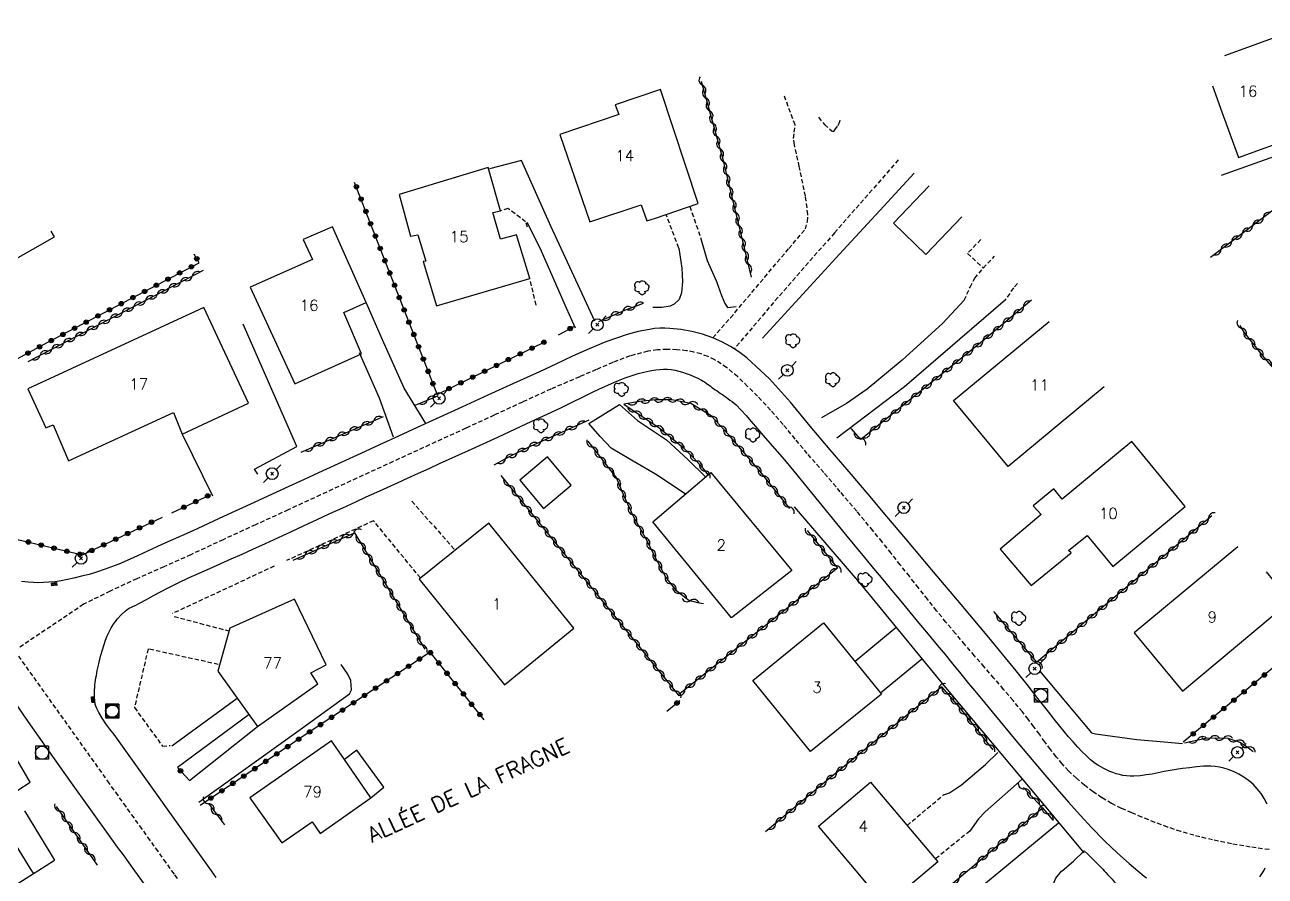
# Model space of a CAD drawing. Header units: millimetres. Extents: x 146997 to 148001, y 141998 to 143001.
# Drawn here: x 147236.2 to 147377.2, y 142170.4 to 142267.1 of the extents above; entities that cross this region are included whole.
import ezdxf
from ezdxf.enums import TextEntityAlignment as Align

# ---------------------------------------------------------------- set-up
doc = ezdxf.new("R2010")
doc.units = ezdxf.units.MM
doc.linetypes.add('DASHED', pattern=[0.75, 0.5, -0.25])
doc.layers.get('0').update_dxf_attribs({"linetype": 'CONTINUOUS'})
for name, color, linetype in [('W0001', 6, 'DASHED'), ('W0014', 7, 'CONTINUOUS'), ('W0017', 7, 'CONTINUOUS'), ('W0101', 7, 'CONTINUOUS'), ('W0104', 1, 'CONTINUOUS'), ('W0112', 1, 'DASHED'), ('W0300', 7, 'CONTINUOUS'), ('W0310', 3, 'CONTINUOUS'), ('W0323', 7, 'CONTINUOUS'), ('W0330', 7, 'CONTINUOUS'), ('W0401', 7, 'CONTINUOUS'), ('W0420', 7, 'CONTINUOUS'), ('W0473', 7, 'CONTINUOUS'), ('W0989', 7, 'CONTINUOUS'), ('W0991', 7, 'CONTINUOUS')]:
    doc.layers.add(name, color=color, linetype=linetype)
doc.styles.get("Standard").update_dxf_attribs({"font": 'romans.shx', "width": 0.85})

# ---------------------------------------------------------------- blocks, each defined once
blk = doc.blocks.new('T300')
for p, q in [((-0.8, 0.51), (-0.86, 0.34)), ((-0.86, 0.34), (-0.86, 0.17)), ((-0.86, 0.17), (-0.74, 0.06)), ((-0.69, 0.63), (-0.8, 0.51)), ((-0.8, -0.06), (-0.74, 0.06)), ((-0.74, 0.06), (-0.69, 0.11)), ((-0.57, 0.69), (-0.69, 0.63)), ((-0.46, 0.69), (-0.57, 0.69)), ((-0.29, 0.63), (-0.46, 0.69)), ((-0.29, 0.63), (-0.17, 0.74)), ((-0.23, 0.57), (-0.29, 0.63)), ((-0.17, 0.74), (-0.06, 0.8)), ((-0.06, 0.8), (0.06, 0.8)), ((0.06, 0.8), (0.23, 0.74)), ((0.23, 0.74), (0.34, 0.63)), ((0.34, 0.63), (0.4, 0.51)), ((0.46, 0.46), (0.34, 0.46)), ((0.4, 0.51), (0.4, 0.46)), ((0.57, 0.4), (0.46, 0.46)), ((0.57, 0.4), (0.69, 0.29)), ((0.69, 0.29), (0.74, 0.17)), ((0.74, 0.06), (0.69, -0.17)), ((0.74, 0.17), (0.74, 0.06)), ((-0.8, -0.17), (-0.8, -0.06)), ((-0.8, -0.23), (-0.8, -0.17)), ((-0.74, -0.34), (-0.8, -0.23)), ((-0.69, -0.4), (-0.74, -0.34)), ((-0.51, -0.46), (-0.69, -0.4)), ((-0.4, -0.46), (-0.51, -0.46)), ((-0.4, -0.46), (-0.34, -0.46)), ((-0.34, -0.46), (-0.34, -0.4)), ((-0.34, -0.51), (-0.34, -0.46)), ((-0.29, -0.63), (-0.34, -0.51)), ((-0.17, -0.74), (-0.29, -0.63)), ((-0.06, -0.8), (-0.17, -0.74)), ((0.06, -0.8), (-0.06, -0.8)), ((0.17, -0.74), (0.06, -0.8)), ((0.23, -0.69), (0.17, -0.74)), ((0.29, -0.46), (0.23, -0.46)), ((0.29, -0.63), (0.23, -0.69)), ((0.46, -0.4), (0.29, -0.46)), ((0.34, -0.51), (0.29, -0.63)), ((0.34, -0.51), (0.34, -0.46)), ((0.57, -0.34), (0.46, -0.4)), ((0.63, -0.29), (0.57, -0.34)), ((0.69, -0.17), (0.63, -0.29))]:
    blk.add_line(p, q)
blk = doc.blocks.new('T473')
for p, q in [((-0.166667, 0.166667), (0.166667, -0.166667)), ((-0.166667, -0.166667), (0.166667, 0.166667)), ((0.500001, 0.500001), (1.000002, 1.000002)), ((-1.000002, -1.000002), (-0.500001, -0.500001))]:
    blk.add_line(p, q)
blk.add_ellipse((0, 0), major_axis=(0.471405, 0.471405), ratio=1, start_param=5.4977871438, end_param=11.780972451)
blk = doc.blocks.new('T420')
for p, q in [((0.75, 0.75), (-0.75, 0.75)), ((-0.75, 0.75), (-0.75, -0.75)), ((0.75, 0.75), (0.75, -0.75)), ((0.75, -0.75), (-0.75, -0.75))]:
    blk.add_line(p, q)
blk.add_ellipse((0, 0), major_axis=(-0.53, 0.53), ratio=1, start_param=3.926991, end_param=10.210176)
blk = doc.blocks.new('T401')
for p, q in [((-0.3, 0.3), (0, 0.3)), ((-0.3, -0.25), (-0.3, 0.3)), ((-0.3, 0.15), (0, 0.15)), ((-0.3, 0), (0, 0)), ((0, 0.3), (0, -0.25)), ((-0.3, -0.15), (0, -0.15)), ((-0.3, -0.25), (-0.3, -0.3)), ((-0.3, -0.3), (0, -0.3)), ((0, -0.3), (0, -0.25))]:
    blk.add_line(p, q)
blk = doc.blocks.new('t323o')
at = {"color": 0, "linetype": 'Continuous'}
for radius in [0.25, 0.15]:
    blk.add_circle((0, 0), radius, dxfattribs=at)
blk = doc.blocks.new('t310o')
at = {"color": 0, "linetype": 'Continuous'}
for centre, start, end in [((-0.5, 0.38), 216.8699, 323.1304), ((0.5, -0.37), 36.8699, 143.1303)]:
    blk.add_arc(centre, 0.625, start, end, dxfattribs=at)

msp = doc.modelspace()

# ---------------------------------------------------------------- linework, layer by layer
at = {"layer": 'W0001'}
for points in [[(147377.67, 142173.4), (147375.51, 142173.69), (147373.37, 142174.06), (147371.24, 142174.5), (147369.12, 142175.03), (147367.62, 142175.46), (147366.13, 142175.96), (147364.67, 142176.5), (147363.21, 142177.09), (147362.05, 142177.57), (147360.89, 142178.09), (147359.76, 142178.65), (147358.66, 142179.29), (147357.65, 142179.97), (147356.68, 142180.71), (147355.76, 142181.51), (147354.88, 142182.35), (147354.15, 142183.13), (147353.47, 142183.95), (147352.81, 142184.79), (147352.18, 142185.64), (147351.55, 142186.5), (147350.93, 142187.36), (147350.29, 142188.21), (147349.63, 142189.04), (147348.56, 142190.33), (147347.48, 142191.61), (147346.39, 142192.89), (147345.29, 142194.15), (147344.19, 142195.42), (147343.09, 142196.69), (147342.01, 142197.97), (147340.93, 142199.25), (147339.88, 142200.54), (147338.84, 142201.84), (147337.81, 142203.14), (147336.78, 142204.45), (147335.75, 142205.76), (147334.72, 142207.07), (147333.68, 142208.36), (147332.63, 142209.65), (147330.79, 142211.86), (147328.93, 142214.05), (147327.06, 142216.23), (147325.18, 142218.4), (147323.8, 142220.05), (147322.42, 142221.71), (147321.01, 142223.34), (147319.52, 142224.91), (147318.4, 142226.03), (147317.25, 142227.14), (147316.01, 142228.17), (147314.66, 142229.05), (147313.9, 142229.42), (147313.1, 142229.71), (147312.29, 142229.92), (147311.46, 142230.08), (147310.36, 142230.2), (147309.26, 142230.23), (147308.15, 142230.18), (147307.05, 142230.02), (147305.04, 142229.5), (147303.09, 142228.76), (147301.2, 142227.93), (147299.31, 142227.12), (147296.04, 142225.72), (147292.81, 142224.25), (147289.59, 142222.76), (147286.36, 142221.27), (147282.23, 142219.39), (147278.11, 142217.49), (147273.98, 142215.6), (147269.86, 142213.7), (147266.17, 142212), (147262.48, 142210.31), (147258.79, 142208.61), (147255.11, 142206.91), (147252.05, 142205.53), (147248.99, 142204.17), (147245.94, 142202.77), (147242.93, 142201.27), (147235.09, 142196)], [(147235.09, 142196), (147245.64, 142181.19), (147246.55, 142179.91), (147247.46, 142178.64), (147248.37, 142177.37), (147249.29, 142176.09), (147250.2, 142174.82), (147251.11, 142173.55), (147252.02, 142172.27), (147252.93, 142171)], [(147252.93, 142171), (147253.26, 142170.54), (147253.59, 142170.09)]]:
    msp.add_lwpolyline(points, dxfattribs=at)
at = {"layer": 'W0014'}
for points in [[(147377.45, 142178.57), (147377.11, 142179.21), (147376.74, 142179.78), (147376.32, 142180.32), (147375.85, 142180.82), (147375.33, 142181.27), (147374.8, 142181.65), (147374.23, 142181.98), (147373.63, 142182.26), (147373.02, 142182.49), (147372.53, 142182.64), (147372.03, 142182.75), (147371.53, 142182.83), (147371.02, 142182.87), (147370.21, 142182.87), (147369.4, 142182.81), (147368.6, 142182.71), (147367.8, 142182.61), (147367.11, 142182.52), (147366.43, 142182.4), (147365.75, 142182.26), (147365.07, 142182.12), (147364.38, 142181.99), (147363.69, 142181.88), (147363, 142181.8), (147362.3, 142181.75), (147361.88, 142181.76), (147361.47, 142181.79), (147361.05, 142181.84), (147360.64, 142181.92), (147360.27, 142182.02), (147359.91, 142182.15), (147359.55, 142182.29), (147359.2, 142182.45), (147358.86, 142182.61), (147358.53, 142182.79), (147358.2, 142182.98), (147357.89, 142183.19), (147357.37, 142183.62), (147356.87, 142184.08), (147356.39, 142184.56), (147355.92, 142185.05), (147355.39, 142185.63), (147354.88, 142186.22), (147354.38, 142186.83), (147353.88, 142187.44), (147353.25, 142188.21), (147352.62, 142189), (147352.01, 142189.79), (147351.39, 142190.58), (147350.78, 142191.37), (147350.17, 142192.16), (147349.54, 142192.94), (147348.92, 142193.73), (147345.81, 142197.5), (147342.67, 142201.24), (147339.52, 142204.97), (147336.36, 142208.7), (147334.22, 142211.24), (147332.09, 142213.78), (147329.94, 142216.32), (147327.77, 142218.83), (147325.5, 142221.51), (147323.26, 142224.24), (147320.9, 142226.89), (147318.3, 142229.29), (147317.4, 142229.96), (147316.46, 142230.57), (147315.48, 142231.1), (147314.45, 142231.55), (147313.26, 142231.96), (147312.05, 142232.27), (147310.81, 142232.48), (147309.57, 142232.62), (147308.98, 142232.65), (147308.4, 142232.64), (147307.81, 142232.59), (147307.23, 142232.51), (147305.96, 142232.25), (147304.72, 142231.91), (147303.5, 142231.51), (147302.29, 142231.08), (147300.37, 142230.31), (147298.48, 142229.45), (147296.6, 142228.56), (147294.73, 142227.68), (147291.79, 142226.35), (147288.86, 142225.02), (147285.93, 142223.68), (147282.99, 142222.34), (147280.85, 142221.36), (147278.7, 142220.37), (147276.56, 142219.39), (147274.42, 142218.4), (147272.27, 142217.42), (147270.13, 142216.43), (147267.98, 142215.45), (147265.84, 142214.46), (147262.33, 142212.85), (147258.83, 142211.24), (147255.33, 142209.63), (147251.81, 142208.05), (147250.19, 142207.31), (147248.56, 142206.56), (147246.92, 142205.85), (147245.26, 142205.21), (147244.41, 142204.93), (147243.55, 142204.67), (147242.68, 142204.45), (147241.81, 142204.24), (147241.11, 142204.09), (147240.4, 142203.95), (147239.69, 142203.84), (147238.97, 142203.77), (147238.39, 142203.73), (147237.81, 142203.71), (147237.23, 142203.73), (147236.65, 142203.77), (147235.88, 142203.86)], [(147246.42, 142186.48), (147245.92, 142187.07), (147245.46, 142187.68), (147245.03, 142188.33), (147244.65, 142188.99), (147244.53, 142189.22), (147244.42, 142189.45), (147244.33, 142189.69), (147244.26, 142189.93), (147244.19, 142190.33), (147244.17, 142190.74), (147244.16, 142191.14), (147244.18, 142191.54), (147244.19, 142191.82), (147244.22, 142192.1), (147244.25, 142192.37), (147244.29, 142192.65), (147244.33, 142192.92), (147244.38, 142193.19), (147244.43, 142193.47), (147244.49, 142193.74), (147244.65, 142194.49), (147244.83, 142195.24), (147245.03, 142195.99), (147245.27, 142196.72), (147245.43, 142197.21), (147245.62, 142197.69), (147245.82, 142198.16), (147246.07, 142198.61), (147246.41, 142199.13), (147246.78, 142199.63), (147247.19, 142200.09), (147247.65, 142200.51), (147248.03, 142200.78), (147248.45, 142201), (147248.87, 142201.19), (147249.28, 142201.4), (147250.08, 142201.83), (147250.87, 142202.27), (147251.66, 142202.7), (147252.47, 142203.12), (147253.67, 142203.7), (147254.87, 142204.26), (147256.08, 142204.81), (147257.29, 142205.35), (147258.51, 142205.89), (147259.72, 142206.43), (147260.94, 142206.97), (147262.15, 142207.52), (147263.61, 142208.19), (147265.08, 142208.87), (147266.54, 142209.54), (147268, 142210.22), (147269.47, 142210.9), (147270.93, 142211.58), (147272.4, 142212.25), (147273.86, 142212.92), (147275.05, 142213.47), (147276.24, 142214.01), (147277.43, 142214.55), (147278.62, 142215.09), (147279.81, 142215.63), (147281, 142216.16), (147282.19, 142216.71), (147283.38, 142217.25), (147286.69, 142218.76), (147290, 142220.27), (147293.31, 142221.8), (147296.61, 142223.34), (147297.31, 142223.67), (147298, 142224.01), (147298.69, 142224.35), (147299.39, 142224.69), (147300.08, 142225.03), (147300.78, 142225.37), (147301.47, 142225.7), (147302.18, 142226.01), (147302.94, 142226.35), (147303.71, 142226.69), (147304.49, 142227), (147305.28, 142227.28), (147305.94, 142227.48), (147306.61, 142227.65), (147307.28, 142227.8), (147307.96, 142227.91), (147308.4, 142227.95), (147308.84, 142227.98), (147309.28, 142227.98), (147309.72, 142227.95), (147310.16, 142227.88), (147310.58, 142227.77), (147311, 142227.64), (147311.41, 142227.5), (147311.86, 142227.34), (147312.29, 142227.16), (147312.73, 142226.97), (147313.15, 142226.75), (147313.33, 142226.64), (147313.5, 142226.53), (147313.67, 142226.41), (147313.84, 142226.29), (147314.01, 142226.16), (147314.17, 142226.04), (147314.34, 142225.92), (147314.51, 142225.8), (147314.71, 142225.65), (147314.92, 142225.51), (147315.12, 142225.37), (147315.33, 142225.23), (147315.53, 142225.09), (147315.73, 142224.95), (147315.94, 142224.8), (147316.14, 142224.66), (147316.38, 142224.48), (147316.63, 142224.3), (147316.86, 142224.11), (147317.09, 142223.92), (147317.68, 142223.33), (147318.23, 142222.71), (147318.76, 142222.08), (147319.3, 142221.46), (147320.4, 142220.2), (147321.49, 142218.94), (147322.57, 142217.67), (147323.65, 142216.39)], [(147323.65, 142216.39), (147325.65, 142213.94), (147327.66, 142211.48), (147329.67, 142209.03), (147331.69, 142206.58), (147332.72, 142205.33), (147333.75, 142204.09), (147334.78, 142202.85), (147335.81, 142201.61), (147336.84, 142200.36), (147337.87, 142199.12), (147338.9, 142197.88), (147339.93, 142196.63), (147340.83, 142195.55), (147341.72, 142194.46), (147342.62, 142193.38), (147343.51, 142192.29), (147344.4, 142191.2), (147345.3, 142190.12), (147346.2, 142189.04), (147347.1, 142187.95), (147348.7, 142186.02), (147350.31, 142184.09), (147351.93, 142182.17), (147353.57, 142180.27), (147354.87, 142178.8), (147356.17, 142177.33), (147357.51, 142175.89), (147358.88, 142174.48), (147359.82, 142173.58), (147360.77, 142172.7), (147361.74, 142171.84), (147362.73, 142171)], [(147234.47, 142191.06), (147236.59, 142187.95)], [(147236.59, 142187.95), (147238.96, 142184.61), (147241.34, 142181.26), (147243.73, 142177.93), (147246.11, 142174.59), (147246.76, 142173.69), (147247.41, 142172.79), (147248.06, 142171.9), (147248.7, 142171)], [(147257.45, 142171), (147246.42, 142186.48)], [(147356.65, 142173.26), (147357.05, 142172.89), (147357.44, 142172.51), (147357.82, 142172.13), (147358.21, 142171.74), (147358.39, 142171.56), (147358.57, 142171.37), (147358.75, 142171.19), (147358.92, 142171)], [(147248.7, 142171), (147250.9, 142167.97), (147253.09, 142164.95), (147255.28, 142161.92), (147257.46, 142158.89), (147259.03, 142156.69), (147260.59, 142154.5), (147262.15, 142152.3), (147263.7, 142150.1), (147265.26, 142147.89), (147266.81, 142145.69), (147268.37, 142143.5), (147269.94, 142141.3), (147271.96, 142138.47), (147273.99, 142135.65), (147276.02, 142132.83), (147278.06, 142130.01), (147280.09, 142127.19), (147282.13, 142124.36), (147284.15, 142121.54), (147286.18, 142118.71), (147290.79, 142112.24), (147295.39, 142105.76), (147299.98, 142099.28)], [(147258, 142170.23), (147257.45, 142171)], [(147358.92, 142171), (147359.12, 142170.8), (147359.31, 142170.59), (147359.49, 142170.39), (147359.68, 142170.19), (147359.81, 142170.04), (147359.94, 142169.89), (147360.07, 142169.74), (147360.19, 142169.59), (147360.32, 142169.44), (147360.45, 142169.29), (147360.59, 142169.15), (147360.73, 142169.01), (147360.97, 142168.79), (147361.23, 142168.59), (147361.49, 142168.4), (147361.76, 142168.21)], [(147362.73, 142171), (147362.98, 142170.8), (147363.23, 142170.59), (147363.48, 142170.39), (147363.73, 142170.2)], [(147376.62, 142170.32), (147376.77, 142170.54), (147376.91, 142170.77), (147377.05, 142171)], [(147377.05, 142171), (147377.22, 142171.34)]]:
    msp.add_lwpolyline(points, dxfattribs=at)
at = {"layer": 'W0017'}
for points in [[(147372.26, 142250.04), (147385.44, 142254.71), (147394.73, 142251.01)], [(147301.05, 142233.43), (147296.02, 142244.24), (147292.69, 142251.7), (147289.05, 142250.75)], [(147293.31, 142244.67), (147294.79, 142241.76), (147297.78, 142234.97), (147298.79, 142232.68)], [(147313.13, 142242.69), (147313.78, 142240.33), (147314.86, 142237.95), (147315.44, 142236.35), (147315.8, 142235.45), (147316.1, 142234.98), (147317.08, 142235.12)], [(147310.57, 142241.75), (147310.93, 142239.47), (147311, 142237.95), (147310.89, 142236.66), (147310.61, 142235.91), (147310.04, 142235.38), (147309.58, 142235.16), (147308.63, 142234.99), (147307.63, 142234.99)], [(147281.83, 142221.8), (147279.37, 142225.82), (147276.9, 142231.33), (147275.05, 142235.57)], [(147343.02, 142235.82), (147340.57, 142233.21), (147335.96, 142228.99), (147331.97, 142225.73), (147329.63, 142224.09), (147326.78, 142222.45)], [(147328.52, 142220.18), (147336.24, 142226.02), (147347.71, 142235.9)], [(147262.73, 142216.07), (147262.37, 142216.64), (147267.15, 142219.2), (147261.08, 142233.11)], [(147278.15, 142220.27), (147276.55, 142224.71), (147274.29, 142229.86)], [(147311.33, 142213.8), (147308.12, 142215.96), (147304.92, 142217.79), (147302.9, 142219.02), (147301.63, 142220.33), (147300.34, 142221.8), (147303.84, 142223.96), (147305.87, 142222.14), (147309.16, 142219.95), (147311.59, 142217.74), (147313.63, 142215.71)], [(147254.13, 142220.61), (147257.58, 142213.61)], [(147323.67, 142212.34), (147331.35, 142203.45), (147340.7, 142192.03), (147352.67, 142177.77), (147356.59, 142173.02)], [(147335.29, 142198.63), (147330.61, 142194.76)], [(147333.49, 142191.2), (147338.2, 142195.09)], [(147256.01, 142178.81), (147267.12, 142186.73), (147273.16, 142191.1), (147273.36, 142191.56), (147273.32, 142192.6), (147272.97, 142193.32), (147272.19, 142194.45)], [(147252.95, 142185.21), (147260.38, 142190.61)], [(147261.73, 142188.74), (147253.59, 142182.72)], [(147254.98, 142181.27), (147262.71, 142187.38)], [(147340.65, 142179.62), (147341.33, 142179.86), (147342.69, 142180.76), (147345.42, 142183.06), (147346.83, 142184.42)], [(147349.61, 142181.41), (147345.41, 142177.71), (147344.63, 142176.88), (147343.64, 142175.51)], [(147353.73, 142176.41), (147347.16, 142171)], [(147354.13, 142171), (147355.44, 142172.1), (147356.65, 142173.26)], [(147347.16, 142171), (147342.65, 142167.29)], [(147353.72, 142167.97), (147353.22, 142168.9), (147353.12, 142169.44), (147353.41, 142170.14), (147354.07, 142170.95), (147354.13, 142171)]]:
    msp.add_lwpolyline(points, dxfattribs=at)
at = {"layer": 'W0101'}
for points in [[(147374.18, 142252.02), (147380.66, 142254.37), (147378.84, 142259.48), (147384.32, 142261.4), (147382.3, 142267.11), (147372.58, 142263.58)], [(147371.21, 142260.19), (147372.33, 142257.12), (147374.18, 142252.02)], [(147233.59, 142251.61), (147228.24, 142248.53), (147229.04, 142247.06), (147222.03, 142243.04), (147223.89, 142239.7), (147227.62, 142241.73), (147230, 142237.58), (147239.62, 142243.01), (147239.24, 142243.68)], [(147341.8, 142224.42), (147352.67, 142233.41)], [(147358.91, 142225.96), (147348, 142216.93), (147341.8, 142224.42)], [(147374.1, 142207.79), (147362.32, 142198.02)], [(147362.32, 142198.02), (147367.8, 142191.42), (147380.11, 142201.67), (147377.37, 142204.96)], [(147330.72, 142171), (147326.44, 142176.07), (147332.37, 142181.07)], [(147332.37, 142181.07), (147340.01, 142172.02), (147338.79, 142171)], [(147338.79, 142171), (147334.08, 142167.02), (147330.72, 142171)]]:
    msp.add_lwpolyline(points, dxfattribs=at)
for points in [[(147300.45, 142244.71), (147306.31, 142246.65), (147306.95, 142244.83), (147307.93, 142245.14), (147312.79, 142246.81), (147308.51, 142259.77), (147303.36, 142258), (147303.75, 142256.9), (147297.07, 142254.63)], [(147283.02, 142235.2), (147293.65, 142238.29), (147292.14, 142243.23), (147290.32, 142242.75), (147289.45, 142245.8), (147290.3, 142245.99), (147288.91, 142250.91), (147278.78, 142247.83), (147280.08, 142243.08), (147280.92, 142243.25), (147281.84, 142240.27), (147281.54, 142240.21)], [(147261.86, 142237.31), (147266.92, 142226.32), (147274.52, 142229.72), (147272.5, 142234.42), (147275.05, 142235.57), (147271.21, 142244.14), (147267.89, 142242.73), (147268.93, 142240.45)], [(147241.23, 142217.58), (147253.13, 142223.08), (147254.13, 142220.61), (147261.67, 142224.14), (147256.59, 142235), (147236.6, 142225.76), (147238.64, 142221.32), (147239.46, 142221.67)], [(147354.14, 142213.2), (147353.19, 142214.39), (147350.85, 142212.46), (147351.74, 142211.47), (147347.1, 142207.54), (147350.63, 142203.42), (147355.15, 142207.13), (147354.88, 142207.39), (147356.98, 142209.09), (147359.89, 142205.57), (147368.14, 142212.4), (147362.05, 142219.76)], [(147314.21, 142216.25), (147323.41, 142205.1), (147316.55, 142199.75), (147307.62, 142210.64)], [(147288.97, 142210.5), (147281.06, 142204.14), (147290.76, 142192.11), (147298.63, 142198.56)], [(147259.54, 142198.55), (147258.18, 142193.66), (147262.71, 142187.38), (147269.55, 142192.25), (147268.74, 142193.48), (147270.48, 142194.39), (147266.89, 142201.87)], [(147327.03, 142199.17), (147333.61, 142191.07), (147325.55, 142184.53), (147318.98, 142192.63)], [(147231.91, 142189.5), (147223.38, 142184.89), (147222.59, 142186.19), (147218.47, 142184.29), (147210.33, 142180.98), (147212.09, 142177.22), (147220.02, 142181.03), (147219.33, 142182.5), (147223.6, 142184.52), (147228.28, 142175.87), (147232.63, 142178.35), (147236.84, 142181.07)], [(147261.81, 142179.28), (147265.45, 142174.17), (147268.89, 142176.55), (147269.83, 142175.24), (147275.56, 142179.28), (147272.59, 142183.64), (147271.12, 142185.77)]]:
    msp.add_lwpolyline(points, close=True, dxfattribs=at)
at = {"layer": 'W0104'}
for points in [[(147339.04, 142248.83), (147334.96, 142244.57), (147338.66, 142241.03), (147342.74, 142245.29)], [(147275.56, 142179.28), (147277.04, 142180.5), (147273.98, 142184.69), (147272.59, 142183.64)], [(147236.23, 142177.79), (147239.62, 142172.2)], [(147233.72, 142176.35), (147237.02, 142171)], [(147237.73, 142171), (147239.62, 142172.2)], [(147231.25, 142171), (147233.04, 142168.05), (147237.22, 142170.68), (147237.73, 142171)], [(147237.02, 142171), (147237.22, 142170.68)]]:
    msp.add_lwpolyline(points, dxfattribs=at)
msp.add_lwpolyline([(147295.64, 142218.01), (147292.51, 142215.37), (147295.21, 142212.15), (147298.34, 142214.79)], close=True, dxfattribs=at)
at = {"layer": 'W0112'}
for points in [[(147323.79, 142255.73), (147322.52, 142259.17)], [(147314.45, 142231.55), (147316.45, 142233.83), (147323.08, 142241.69), (147324.96, 142243.92), (147325.21, 142244.75), (147325.25, 142245.57), (147324.96, 142247.63), (147324.27, 142251), (147323.71, 142253.49), (147323.62, 142254.21), (147323.7, 142254.91), (147323.79, 142255.73)], [(147326.45, 142256.6), (147327.14, 142255.77), (147328, 142255.04), (147328.18, 142254.99), (147328.29, 142255.18), (147328.67, 142255.68), (147328.87, 142256.14), (147328.91, 142256.27)], [(147335.52, 142251.75), (147328.28, 142243.48), (147321.83, 142236.12), (147316.94, 142230.37)], [(147293.37, 142244.1), (147293.17, 142244.73), (147291.16, 142246.24), (147290.3, 142245.99)], [(147310.57, 142241.75), (147309.14, 142245.55)], [(147311.82, 142246.48), (147313.13, 142242.69)], [(147344.9, 142242.71), (147343.39, 142241.14), (147345.18, 142239.47)], [(147343.02, 142235.82), (147343.67, 142237.31), (147344.22, 142238.31), (147345.18, 142239.47), (147346.47, 142240.83)], [(147294.35, 142235.27), (147293.65, 142238.29)], [(147349.06, 142237.73), (147348.6, 142237.22), (147347.71, 142235.9)], [(147280.23, 142212.98), (147285.14, 142207.44)], [(147281.21, 142204.26), (147275.89, 142210.76), (147266, 142206.23)], [(147264.6, 142205.6), (147253, 142200.21)], [(147253.22, 142199.89), (147259.45, 142198.24)], [(147258.24, 142194.44), (147250.25, 142196.2), (147248.71, 142189.55), (147251.91, 142185.14), (147252.77, 142185.23)], [(147336.52, 142176.15), (147340.65, 142179.62)], [(147343.64, 142175.51), (147339.74, 142172.34)]]:
    msp.add_lwpolyline(points, dxfattribs=at)
at = {"layer": 'W0300'}
msp.add_lwpolyline([(147320.08, 142231.49), (147324.67, 142236.5), (147329.27, 142241.51), (147333.87, 142246.51), (147337.32, 142250.25)], dxfattribs=at)
at = {"layer": 'W0310'}
for points in [[(147318.85, 142238.44), (147315.64, 142251.64), (147313.16, 142260.65)], [(147387.35, 142252.61), (147378.73, 142246.49), (147371, 142240.69)], [(147236.65, 142228.87), (147256.57, 142239.22)], [(147301.5, 142233.41), (147301.49, 142233.41), (147304.43, 142234.7), (147306.56, 142235.5)], [(147350.65, 142235.84), (147344.86, 142230.96), (147331.28, 142219.99), (147330.17, 142221.23)], [(147383.24, 142222.33), (147377.15, 142229.28), (147374.81, 142232.2), (147374.39, 142232.95)], [(147280.6, 142223.9), (147283.18, 142224.94)], [(147323.21, 142212.14), (147319.68, 142216.53), (147316.21, 142220.55), (147314.27, 142222.69), (147311.96, 142224.1), (147309.77, 142224.52), (147307.97, 142224.49), (147306.09, 142224.31), (147304.33, 142224.02)], [(147304.33, 142224.02), (147308.34, 142221.31), (147311.08, 142219.07), (147312.24, 142217.9), (147313.31, 142216.74), (147313.83, 142216.03)], [(147267.65, 142218.54), (147277.03, 142222.62)], [(147300.35, 142222.19), (147296.48, 142220.45), (147293.67, 142219.21), (147291.3, 142218.01), (147289.56, 142217.07)], [(147300.23, 142219.8), (147303.49, 142215.61), (147304.28, 142213.68), (147305.39, 142211.3), (147306.93, 142208.51), (147307.86, 142206.68), (147309.1, 142204.31), (147310.2, 142202.92), (147311.7, 142201.75), (147312.71, 142201.47), (147313.37, 142201.36)], [(147325.16, 142209.67), (147328.6, 142205.38), (147310.54, 142190.98), (147290.37, 142215.9)], [(147371.14, 142211.33), (147368.05, 142208.71), (147351.28, 142194.68), (147346.38, 142200.46)], [(147266.73, 142206.28), (147273.72, 142209.39), (147281.71, 142196.17)], [(147346.31, 142184.72), (147342.46, 142189.59), (147340.45, 142191.9), (147327.37, 142181.21), (147320.43, 142175.41)], [(147368.05, 142185.55), (147370.64, 142186.11), (147372.96, 142186.07), (147374.35, 142185.6), (147375.29, 142185), (147375.86, 142184.54)], [(147351.92, 142178.15), (147349.73, 142180.44)], [(147244.5, 142171.64), (147239.86, 142178.31)], [(147257.11, 142178.65), (147258.93, 142176.2)], [(147343.4, 142171), (147351.92, 142178.15), (147353.04, 142176.8)], [(147332.16, 142161.49), (147334.85, 142163.83), (147343.4, 142171)]]:
    msp.add_lwpolyline(points, dxfattribs=at)
at = {"layer": 'W0323'}
for points in [[(147283.18, 142224.94), (147277.61, 142239.21), (147273.73, 142249.21)], [(147224.73, 142223.4), (147238.96, 142231.08), (147256.05, 142240.08), (147255.49, 142241.06)], [(147296.91, 142231.88), (147298.76, 142232.89)], [(147283.12, 142225.12), (147295.51, 142231.17)], [(147224.73, 142223.4), (147235.4, 142208.65), (147242.79, 142206.88), (147251.89, 142211.18)], [(147252.96, 142211.67), (147257.4, 142213.75)], [(147387.67, 142201.84), (147379.77, 142195.42), (147367.89, 142185.59)], [(147288.46, 142188.13), (147282.3, 142195.84), (147269.15, 142187.13), (147256.16, 142178.42)], [(147310.68, 142190.32), (147309.22, 142189.09)], [(147253.59, 142182.72), (147254.98, 142181.27)]]:
    msp.add_lwpolyline(points, dxfattribs=at)
at = {"layer": 'W0330'}
msp.add_lwpolyline([(147351.55, 142193.71), (147357.48, 142186.68), (147357.93, 142186.55), (147362.62, 142185.92), (147365.75, 142185.64), (147367.83, 142185.44)], dxfattribs=at)

# ---------------------------------------------------------------- block references
at = {"layer": 'W0300'}
for p in [(147306.41, 142237.23), (147323.56, 142231.21), (147328.09, 142226.79), (147304.07, 142225.68), (147294.91, 142221.55), (147319.01, 142220.51), (147331.77, 142204.07), (147349.23, 142199.68)]:
    msp.add_blockref('T300', p, dxfattribs=at)
at = {"layer": 'W0310'}
for p, rotation in [((147313.27, 142260.24), 105.4200063699357), ((147313.67, 142258.79), 105.4200063699357), ((147314.07, 142257.35), 105.4200063699357), ((147314.47, 142255.9), 105.4200063699357), ((147314.87, 142254.45), 105.4200063699357), ((147315.27, 142253.01), 105.4200063699357), ((147315.66, 142251.56), 103.6414027053276), ((147316.02, 142250.1), 103.6414027053276), ((147316.37, 142248.65), 103.6414027053276), ((147316.72, 142247.19), 103.6414027053276), ((147317.08, 142245.73), 103.6414027053276), ((147377, 142245.19), 216.8727903494417), ((147317.43, 142244.27), 103.6414027053276), ((147374.6, 142243.39), 216.8727903494417), ((147375.8, 142244.29), 216.8727903494417), ((147317.78, 142242.82), 103.6414027053276), ((147373.4, 142242.49), 216.8727903494417), ((147318.14, 142241.36), 103.6414027053276), ((147372.2, 142241.59), 216.8727903494417), ((147318.49, 142239.9), 103.6414027053276), ((147253.95, 142237.86), 27.47144235218039), ((147255.28, 142238.55), 27.47144235218039), ((147251.29, 142236.48), 27.47144235218039), ((147252.62, 142237.17), 27.47144235218039), ((147248.63, 142235.09), 27.47144235218039), ((147249.96, 142235.79), 27.47144235218039), ((147305.63, 142235.15), 20.47322653657545), ((147349.74, 142235.07), 220.0886075015806), ((147245.97, 142233.71), 27.47144235218039), ((147247.3, 142234.4), 27.47144235218039), ((147302.85, 142234.01), 23.75079933841563), ((147304.23, 142234.61), 23.75079933841563), ((147348.59, 142234.1), 220.0886075015806), ((147243.3, 142232.33), 27.47144235218039), ((147244.64, 142233.02), 27.47144235218039), ((147346.29, 142232.17), 220.0886075015806), ((147347.44, 142233.14), 220.0886075015806), ((147374.56, 142232.65), 119.6408963302907), ((147240.64, 142230.94), 27.47144235218039), ((147241.97, 142231.63), 27.47144235218039), ((147345.15, 142231.2), 220.0886075015806), ((147375.43, 142231.43), 128.6813453209772), ((147237.98, 142229.56), 27.47144235218039), ((147239.31, 142230.25), 27.47144235218039), ((147342.82, 142229.31), 218.9396201243405), ((147343.98, 142230.26), 218.9396201243405), ((147376.36, 142230.26), 128.6813453209772), ((147377.31, 142229.09), 131.2267548906485), ((147341.65, 142228.37), 218.9396201243405), ((147339.32, 142226.48), 218.9396201243405), ((147340.48, 142227.43), 218.9396201243405), ((147338.15, 142225.54), 218.9396201243405), ((147281.99, 142224.46), 22.06300607511959), ((147305.81, 142224.26), 189.2564320597788), ((147307.3, 142224.42), 185.5382709770387), ((147308.8, 142224.5), 180.8579425537064), ((147310.29, 142224.42), 169.2554348412079), ((147311.76, 142224.14), 169.2554348412079), ((147335.82, 142223.66), 218.9396201243405), ((147336.98, 142224.6), 218.9396201243405), ((147305.57, 142223.18), 325.9614942780639), ((147306.82, 142222.34), 325.9614942780639), ((147313.07, 142223.42), 148.594456931596), ((147314.33, 142222.62), 132.0772745897532), ((147334.65, 142222.71), 218.9396201243405), ((147273.15, 142220.94), 23.51934112240167), ((147274.53, 142221.54), 23.51934112240167), ((147275.9, 142222.13), 23.51934112240167), ((147297.66, 142220.99), 204.2394436113909), ((147299.03, 142221.6), 204.2394436113909), ((147308.06, 142221.5), 325.9614942780639), ((147309.24, 142220.57), 320.7117302065138), ((147315.34, 142221.51), 132.0772745897532), ((147332.32, 142220.83), 218.9396201243405), ((147333.48, 142221.77), 218.9396201243405), ((147270.4, 142219.74), 23.51934112240167), ((147271.78, 142220.34), 23.51934112240167), ((147294.92, 142219.76), 203.854254880792), ((147296.3, 142220.37), 203.854254880792), ((147300.74, 142219.15), 307.9157271415217), ((147310.4, 142219.63), 320.7117302065138), ((147316.34, 142220.39), 130.837728666033), ((147317.32, 142219.26), 130.837728666033), ((147331.17, 142220.11), 131.8796389645458), ((147269.03, 142219.14), 23.51934112240167), ((147292.22, 142218.47), 206.8437436464495), ((147293.55, 142219.15), 206.8437436464495), ((147301.66, 142217.96), 307.9157271415217), ((147311.52, 142218.63), 314.8271998105964), ((147318.3, 142218.12), 130.837728666033), ((147290.88, 142217.79), 208.375708891105), ((147302.58, 142216.78), 307.9157271415217), ((147312.56, 142217.55), 312.7277526813168), ((147313.54, 142216.42), 305.8199207276613), ((147319.28, 142216.99), 130.837728666033), ((147303.5, 142215.59), 292.1993258739697), ((147320.24, 142215.83), 128.8296318124739), ((147291.32, 142214.74), 128.9757795542407), ((147292.26, 142213.57), 128.9757795542407), ((147304.07, 142214.21), 292.1993258739697), ((147321.18, 142214.66), 128.8296318124739), ((147322.12, 142213.5), 128.8296318124739), ((147293.2, 142212.41), 128.9757795542407), ((147304.68, 142212.84), 295.0340167477964), ((147323.06, 142212.33), 128.8296318124739), ((147294.15, 142211.24), 128.9757795542407), ((147305.31, 142211.48), 295.0340167477964), ((147370.76, 142211.01), 220.3741119358743), ((147295.09, 142210.07), 128.9757795542407), ((147306.03, 142210.16), 298.895803423206), ((147369.62, 142210.04), 220.3741119358743), ((147270.85, 142208.11), 23.98683874727041), ((147272.22, 142208.72), 23.98683874727041), ((147273.59, 142209.33), 23.98683874727041), ((147274.42, 142208.23), 301.1418828264074), ((147296.03, 142208.91), 128.9757795542407), ((147306.75, 142208.84), 298.895803423206), ((147325.57, 142209.15), 308.8143842871275), ((147326.51, 142207.98), 308.8143842871275), ((147367.33, 142208.11), 219.9059109224249), ((147368.48, 142209.07), 220.3741119358743), ((147268.1, 142206.89), 23.98683874727041), ((147269.47, 142207.5), 23.98683874727041), ((147275.2, 142206.95), 301.1418828264074), ((147296.98, 142207.74), 128.9757795542407), ((147297.92, 142206.58), 128.9757795542407), ((147307.44, 142207.51), 296.9775136687611), ((147327.45, 142206.81), 308.8143842871275), ((147366.18, 142207.14), 219.9059109224249), ((147275.97, 142205.66), 301.1418828264074), ((147298.87, 142205.41), 128.9757795542407), ((147308.13, 142206.18), 297.5528115767419), ((147328.39, 142205.65), 308.8143842871275), ((147363.88, 142205.22), 219.9059109224249), ((147365.03, 142206.18), 219.9059109224249), ((147276.75, 142204.38), 301.1418828264074), ((147299.81, 142204.24), 128.9757795542407), ((147308.82, 142204.85), 297.5528115767419), ((147309.65, 142203.61), 308.0647322152024), ((147326.52, 142203.72), 218.5552236337739), ((147327.7, 142204.66), 218.5552236337739), ((147362.73, 142204.26), 219.9059109224249), ((147277.52, 142203.09), 301.1418828264074), ((147300.75, 142203.08), 128.9757795542407), ((147310.68, 142202.53), 322.1065346914485), ((147325.35, 142202.79), 218.5552236337739), ((147360.43, 142202.33), 219.9059109224249), ((147361.58, 142203.29), 219.9059109224249), ((147278.3, 142201.81), 301.1418828264074), ((147301.7, 142201.91), 128.9757795542407), ((147302.64, 142200.74), 128.9757795542407), ((147311.91, 142201.69), 344.9739486597217), ((147323.01, 142200.92), 218.5552236337739), ((147324.18, 142201.85), 218.5552236337739), ((147359.28, 142201.37), 219.9059109224249), ((147279.07, 142200.53), 301.1418828264074), ((147279.85, 142199.24), 301.1418828264074), ((147303.58, 142199.58), 128.9757795542407), ((147321.83, 142199.98), 218.5552236337739), ((147347.35, 142199.31), 130.3371661634634), ((147356.97, 142199.44), 219.9059109224249), ((147358.13, 142200.41), 219.9059109224249), ((147280.63, 142197.96), 301.1418828264074), ((147304.53, 142198.41), 128.9757795542407), ((147319.49, 142198.11), 218.5552236337739), ((147320.66, 142199.05), 218.5552236337739), ((147348.32, 142198.17), 130.3371661634634), ((147355.82, 142198.48), 219.9059109224249), ((147281.4, 142196.67), 301.1418828264074), ((147305.47, 142197.25), 128.9757795542407), ((147318.31, 142197.18), 218.5552236337739), ((147349.29, 142197.03), 130.3371661634634), ((147354.67, 142197.52), 219.9059109224249), ((147306.41, 142196.08), 128.9757795542407), ((147315.97, 142195.31), 218.5552236337739), ((147317.14, 142196.24), 218.5552236337739), ((147350.26, 142195.88), 130.3371661634634), ((147352.37, 142195.6), 219.9059109224249), ((147353.52, 142196.56), 219.9059109224249), ((147307.36, 142194.91), 128.9757795542407), ((147308.3, 142193.75), 128.9757795542407), ((147314.79, 142194.37), 218.5552236337739), ((147351.23, 142194.74), 130.3371661634634), ((147309.24, 142192.58), 128.9757795542407), ((147312.45, 142192.5), 218.5552236337739), ((147313.62, 142193.44), 218.5552236337739), ((147310.19, 142191.42), 128.9757795542407), ((147311.27, 142191.57), 218.5552236337739), ((147340.11, 142191.62), 219.2545710938803), ((147341.15, 142191.1), 130.9162709303259), ((147337.79, 142189.72), 219.2545710938803), ((147338.95, 142190.67), 219.2545710938803), ((147342.13, 142189.97), 130.9162709303259), ((147336.63, 142188.77), 219.2545710938803), ((147343.08, 142188.8), 128.3729136631595), ((147334.3, 142186.88), 219.2545710938803), ((147335.47, 142187.82), 219.2545710938803), ((147344.01, 142187.63), 128.3729136631595), ((147333.14, 142185.93), 219.2545710938803), ((147344.94, 142186.45), 128.3729136631595), ((147345.87, 142185.28), 128.3729136631595), ((147369.52, 142185.87), 12.07961348525856), ((147371, 142186.1), 359.0360981066494), ((147372.5, 142186.07), 359.0360981066494), ((147373.94, 142185.74), 341.4537493489336), ((147330.82, 142184.03), 219.2545710938803), ((147331.98, 142184.98), 219.2545710938803), ((147375.25, 142185.02), 327.4307321813548), ((147329.66, 142183.08), 219.2545710938803), ((147327.34, 142181.18), 219.881117529496), ((147328.5, 142182.13), 219.2545710938803), ((147326.18, 142180.22), 219.881117529496), ((147349.84, 142180.32), 133.7696757494166), ((147257.14, 142178.61), 306.5053682203222), ((147323.88, 142178.29), 219.881117529496), ((147325.03, 142179.26), 219.881117529496), ((147350.88, 142179.24), 133.7696757494166), ((147240.22, 142177.79), 124.8614811213739), ((147258.03, 142177.4), 306.5053682203222), ((147322.73, 142177.33), 219.881117529496), ((147351.44, 142177.75), 40.00907020919437), ((147352.48, 142177.48), 309.8473531745303), ((147241.07, 142176.56), 124.8614811213739), ((147241.93, 142175.33), 124.8614811213739), ((147321.58, 142176.37), 219.881117529496), ((147349.14, 142175.82), 40.00907020919437), ((147350.29, 142176.79), 40.00907020919437), ((147242.79, 142174.1), 124.8614811213739), ((147347.99, 142174.86), 40.00907020919437), ((147243.65, 142172.87), 124.8614811213739), ((147345.69, 142172.93), 40.00907020919437), ((147346.84, 142173.89), 40.00907020919437), ((147344.54, 142171.96), 40.00907020919437), ((147342.46, 142170.22), 40.00907020927437)]:
    msp.add_blockref('t310o', p, dxfattribs=dict(at, rotation=rotation))
at = {"layer": 'W0323'}
for p, rotation in [((147273.93, 142248.71), 111.1758265842229), ((147274.47, 142247.31), 111.1758265842229), ((147275.01, 142245.91), 111.1758265842229), ((147275.55, 142244.51), 111.1758265842229), ((147276.09, 142243.11), 111.1758265842229), ((147276.64, 142241.71), 111.1758265842229), ((147255.18, 142239.62), 27.77401866313428), ((147255.8, 142240.53), 119.5626210421757), ((147277.18, 142240.31), 111.1758265842229), ((147252.52, 142238.22), 27.77401866313428), ((147253.85, 142238.92), 27.77401866313428), ((147277.72, 142238.91), 111.3332938635347), ((147249.87, 142236.82), 27.77401866313428), ((147251.2, 142237.52), 27.77401866313428), ((147278.27, 142237.52), 111.3332938635347), ((147247.21, 142235.43), 27.77401866313428), ((147248.54, 142236.12), 27.77401866313428), ((147278.81, 142236.12), 111.3332938635347), ((147244.56, 142234.03), 27.77401866313428), ((147245.89, 142234.73), 27.77401866313428), ((147279.36, 142234.72), 111.3332938635347), ((147241.91, 142232.63), 27.77401866313428), ((147243.23, 142233.33), 27.77401866313428), ((147279.9, 142233.33), 111.3332938635347), ((147298.23, 142232.6), 28.57140768108031), ((147239.25, 142231.23), 27.77401866313428), ((147240.58, 142231.93), 27.77401866313428), ((147280.45, 142231.93), 111.3332938635347), ((147295.25, 142231.04), 26.02256057531665), ((147236.61, 142229.81), 28.33457867793594), ((147237.93, 142230.52), 28.33457867793594), ((147281, 142230.53), 111.3332938635347), ((147292.55, 142229.72), 26.02256057531665), ((147293.9, 142230.38), 26.02256057531665), ((147281.54, 142229.13), 111.3332938635347), ((147289.86, 142228.41), 26.02256057531665), ((147291.2, 142229.07), 26.02256057531665), ((147282.09, 142227.74), 111.3332938635347), ((147287.16, 142227.09), 26.02256057531665), ((147288.51, 142227.75), 26.02256057531665), ((147282.63, 142226.34), 111.3332938635347), ((147284.46, 142225.78), 26.02256057531665), ((147285.81, 142226.43), 26.02256057531665), ((147255.68, 142212.94), 25.09303962604216), ((147257.03, 142213.58), 25.09303962604216), ((147254.32, 142212.3), 25.09303962604216), ((147249.29, 142209.96), 25.30718080545306), ((147250.65, 142210.6), 25.30718080545306), ((147246.58, 142208.67), 25.30718080545306), ((147247.94, 142209.31), 25.30718080545306), ((147236.65, 142208.35), 346.5456424977735), ((147238.11, 142208), 346.5456424977735), ((147239.57, 142207.65), 346.5456424977735), ((147241.03, 142207.3), 346.5456424977735), ((147243.87, 142207.39), 25.30718080545306), ((147245.22, 142208.03), 25.30718080545306), ((147242.49, 142206.95), 346.5456424977735), ((147282.35, 142195.78), 128.6081755071492), ((147281.12, 142195.06), 213.5056980611961), ((147283.29, 142194.6), 128.6081755071492), ((147278.62, 142193.4), 213.5056980611961), ((147279.87, 142194.23), 213.5056980611961), ((147284.23, 142193.43), 128.6081755071492), ((147377.13, 142193.24), 219.605752692862), ((147276.12, 142191.74), 213.5056980611961), ((147277.37, 142192.57), 213.5056980611961), ((147285.16, 142192.26), 128.6081755071492), ((147375.98, 142192.29), 219.605752692862), ((147273.62, 142190.09), 213.5056980611961), ((147274.87, 142190.92), 213.5056980611961), ((147286.1, 142191.09), 128.6081755071492), ((147310.37, 142190.06), 220.040278429223), ((147373.66, 142190.38), 219.605752692862), ((147374.82, 142191.33), 219.605752692862), ((147272.37, 142189.26), 213.5056980611961), ((147287.03, 142189.91), 128.6081755071492), ((147287.97, 142188.74), 128.6081755071492), ((147372.51, 142189.42), 219.605752692862), ((147269.86, 142187.6), 213.5056980611961), ((147271.12, 142188.43), 213.5056980611961), ((147370.2, 142187.51), 219.605752692862), ((147371.35, 142188.46), 219.605752692862), ((147267.37, 142185.94), 213.8332812839467), ((147268.62, 142186.77), 213.8332812839467), ((147369.04, 142186.55), 219.605752692862), ((147266.12, 142185.1), 213.8332812839467), ((147263.63, 142183.43), 213.8332812839467), ((147264.88, 142184.27), 213.8332812839467), ((147253.94, 142182.35), 313.9642228543975), ((147261.14, 142181.76), 213.8332812839467), ((147262.39, 142182.6), 213.8332812839467), ((147259.89, 142180.93), 213.8332812839467), ((147257.4, 142179.26), 213.8332812839467), ((147258.65, 142180.09), 213.8332812839467)]:
    msp.add_blockref('t323o', p, dxfattribs=dict(at, rotation=rotation))
at = {"layer": 'W0401'}
for p, rotation in [((147239.59, 142203.7), 97.10651061982946), ((147244.14, 142190.47), 4.856527689533197)]:
    msp.add_blockref('T401', p, dxfattribs=dict(at, rotation=rotation))
at = {"layer": 'W0420'}
for p in [(147351.71, 142190.91), (147246.17, 142189.18), (147246.2, 142189.08), (147238.21, 142184.41)]:
    msp.add_blockref('T420', p, dxfattribs=at)
at = {"layer": 'W0473'}
for p in [(147301.32, 142233.03), (147322.92, 142227.84), (147283.34, 142224.66), (147264.36, 142216.12), (147336.15, 142212.24), (147242.65, 142206.5), (147351.03, 142193.95), (147374.07, 142184.44)]:
    msp.add_blockref('T473', p, dxfattribs=at)

# ---------------------------------------------------------------- texts
at = {"layer": 'W0989'}
msp.add_text('ALLÉE DE LA FRAGNE  ', height=1.75, rotation=24.6546, dxfattribs=at).set_placement((147275.71, 142174.17))
at = {"layer": 'W0991'}
for s, p in [('16', (147375.26, 142259.56)), ('14', (147304.44, 142252.24)), ('15', (147285.61, 142243.05)), ('16', (147268.56, 142235.23)), ('17', (147249.21, 142226.29)), ('11', (147351.57, 142226.19)), ('10', (147359.39, 142211.59)), ('2', (147315.4, 142208)), ('1', (147289.88, 142201.3)), ('9', (147371.2, 142199.83)), ('77', (147264.41, 142194.62)), ('3', (147326.29, 142191.85)), ('79', (147268.95, 142179.97)), ('4', (147331.54, 142176.04))]:
    msp.add_text(s, height=1.25, dxfattribs=at).set_placement(p, align=Align.MIDDLE_CENTER)

doc.saveas('drawing.dxf')
